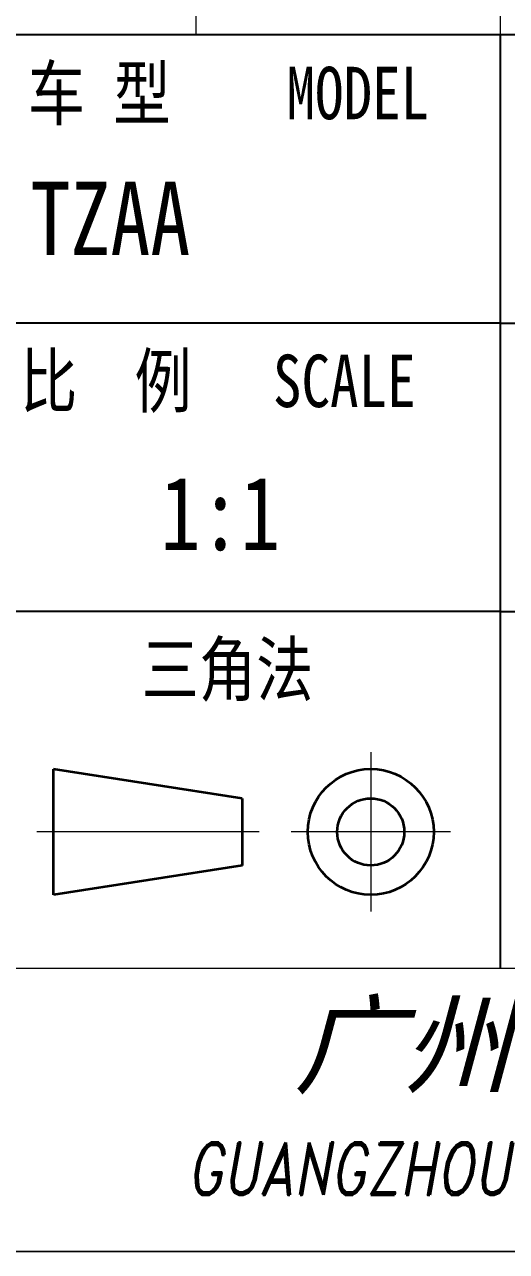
# Model space of a CAD drawing. Header units: millimetres. Extents: x -24576 to 201447, y -42879 to 13513.
# Drawn here: x 40235.4 to 40258.4, y 6233 to 6291.5 of the extents above; entities that cross this region are included whole.
import ezdxf
from ezdxf.enums import TextEntityAlignment as Align

# ---------------------------------------------------------------- set-up
doc = ezdxf.new("R2010")
doc.units = ezdxf.units.MM
doc.header["$LTSCALE"] = 0.5
doc.linetypes.add('AM_ISO08W050x2', pattern=[9, 6, -0.75, 1.5, -0.75])
doc.linetypes.add('CENTER', pattern=[50.8, 31.75, -6.35, 6.35, -6.35])
doc.layers.add('中心线', color=2, linetype='AM_ISO08W050x2', lineweight=18)
doc.layers.add('图框', color=7, linetype='Continuous', lineweight=18)
doc.layers.add('图\\M+19E79\\M+195B6\\M+18E9A', color=7, linetype='Continuous')
doc.layers.add('车型', color=7, linetype='Continuous')
doc.layers.add('打印', color=7, linetype='Continuous', lineweight=15, plot=False)
doc.layers.add('打印-禁用', color=7, linetype='Continuous', lineweight=15, plot=False)
doc.styles.add('STYLE1', font='')
doc.styles.add('国标', font='simfang.ttf', dxfattribs={"width": 0.8})
doc.styles.add('标题\\M+18E9A', font='romand.shx', dxfattribs={"oblique": 10, "bigfont": 'bigfont.shx'})
doc.styles.get('STYLE1').set_extended_font_data('SimSun')

# ---------------------------------------------------------------- blocks, each defined once
blk = doc.blocks.new('GZDEH零件A3图框V01版')
at = {"layer": '中心线', "color": 1, "linetype": 'CENTER', "lineweight": 5, "ltscale": 2}
for p, q in [((3175.818, -1822.661), (3175.818, -1830.261)), ((3170.49, -1826.461), (3159.89, -1826.461)), ((3179.618, -1826.461), (3172.018, -1826.461))]:
    blk.add_line(p, q, dxfattribs=at)
at = {"layer": '图\\M+19E79\\M+195B6\\M+18E9A', "color": 7}
blk.add_line((3272.49, -1788.461), (3092.49, -1788.461), dxfattribs=at)
at = {"layer": '图\\M+19E79\\M+195B6\\M+18E9A', "color": 9}
for p, q in [((3272.49, -1788.461), (3092.49, -1788.461)), ((3181.99, -1788.461), (3181.99, -1832.961)), ((3181.99, -1802.211), (3092.49, -1802.211)), ((3181.99, -1802.211), (3272.49, -1802.211)), ((3181.99, -1815.961), (3092.49, -1815.961)), ((3181.99, -1815.961), (3272.49, -1815.961))]:
    blk.add_line(p, q, dxfattribs=at)
at = {"layer": '图框', "color": 9}
blk.add_line((3167.49, -1788.461), (3167.49, -1749.461), dxfattribs=at)
at = {"layer": '图框', "color": 9, "linetype": 'Continuous'}
blk.add_line((3181.99, -1749.461), (3181.99, -1832.961), dxfattribs=at)
at = {"layer": '图框', "color": 2, "linetype": 'ByBlock', "lineweight": 35}
for p, q in [((3169.69, -1824.861), (3160.69, -1823.462)), ((3160.69, -1829.461), (3160.69, -1823.462)), ((3169.69, -1824.861), (3169.69, -1828.061)), ((3169.69, -1828.061), (3160.69, -1829.461))]:
    blk.add_line(p, q, dxfattribs=at)
at = {"layer": '图框', "linetype": 'Continuous'}
blk.add_line((2882.49, -1832.961), (3272.49, -1832.961), dxfattribs=at)
at = {"layer": '图框', "color": 2, "linetype": 'ByBlock', "lineweight": 35}
for radius in [3, 1.6]:
    blk.add_circle((3175.818, -1826.461), radius, dxfattribs=at)
at = {"layer": '打印-禁用', "linetype": 'Continuous'}
blk.add_line((2857.49, -1846.461), (3277.49, -1846.461), dxfattribs=at)
at = {"layer": '图\\M+19E79\\M+195B6\\M+18E9A', "color": 9, "style": '国标', "width": 0.8}
for s, p in [('车 型', (3162.871, -1791.196)), ('MODEL', (3175.202, -1791.239))]:
    blk.add_text(s, height=2.5, dxfattribs=at).set_placement(p, align=Align.MIDDLE)
for s, p in [('比  例\u3000', (3159.101, -1806.21)), ('SCALE', (3171.155, -1806.21)), ('三角法', (3164.898, -1819.96))]:
    blk.add_text(s, height=2.5, dxfattribs=at).set_placement(p)
at = {"layer": '图\\M+19E79\\M+195B6\\M+18E9A', "color": 7, "lineweight": -3, "style": 'STYLE1', "oblique": 15}
blk.add_text('广州德恒汽车装备科技有限公司', height=3.8, dxfattribs=at).set_placement((3172.159, -1838.51))
at = {"layer": '图\\M+19E79\\M+195B6\\M+18E9A', "color": 7, "style": '标题\\M+18E9A', "oblique": 10, "width": 0.75}
blk.add_text('GUANGZHOU DEHENG AUTOMOTIVE EQUIPMENT TECHNOLOGY CO.,LTD ', height=2.5, dxfattribs=at).set_placement((3211.258, -1842.896), align=Align.MIDDLE)
blk = doc.blocks.new('DEH A3')
at = {"layer": '图框'}
blk.add_blockref('GZDEH零件A3图框V01版', (-2857.49, 1846.461), dxfattribs=at)

msp = doc.modelspace()

# ---------------------------------------------------------------- linework, layer by layer
at = {"layer": '打印'}
msp.add_lwpolyline([(39933.585, 6530.014), (40353.585, 6530.014), (40353.585, 6233.014), (39933.585, 6233.014)], close=True, dxfattribs=at)

# ---------------------------------------------------------------- block references
at = {"layer": '图框'}
msp.add_blockref('DEH A3', (39933.585, 6233.014), dxfattribs=at)

# ---------------------------------------------------------------- texts
at = {"layer": '图\\M+19E79\\M+195B6\\M+18E9A', "color": 3, "style": '国标', "width": 0.8}
msp.add_text('1:1', height=3.5, dxfattribs=at).set_placement((40241.885, 6266.447))
at = {"layer": '车型', "color": 3, "style": '国标', "width": 0.8}
msp.add_text('TZAA', height=3.5, dxfattribs=at).set_placement((40235.69, 6280.51))

doc.saveas('drawing.dxf')
